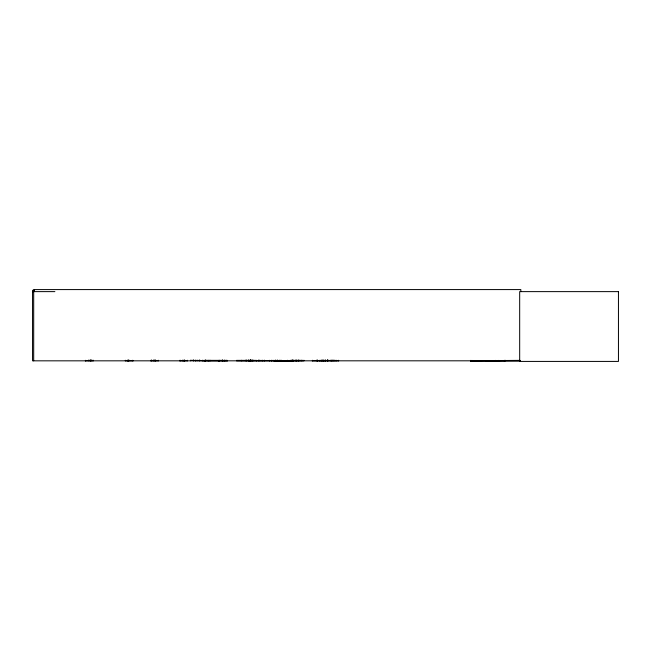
<?xml version="1.0" encoding="UTF-8"?>
<svg xmlns="http://www.w3.org/2000/svg" width="651" height="651" viewBox="0 0 651 651"><rect width="100%" height="100%" fill="white"/><g stroke="black" fill="none" stroke-linecap="round" stroke-linejoin="round"><path stroke-width="0.98" d="M264.07 360.809L264.143 360.255M293.471 360.809L293.471 360.255M287.335 360.744L287.376 360.255M221.967 360.809L222.219 360.369L222.569 360.792L222.455 360.109M224.839 360.744L224.798 360.304L224.937 360.833M325.077 360.744L325.142 360.255M486.077 360.817L505.274 360.662M504.175 360.817L504.248 360.28M273.827 360.817L293.088 360.8M292.283 360.817L292.022 360.28M93.036 360.76L93.085 360.304M150.625 360.76L158.25 360.76M179.717 360.76L187.35 360.76M202.331 360.833L202.331 360.255L202.225 360.76M330.537 360.687L330.594 360.255M312.236 360.833L338.756 360.776M34.584 290.313L32.55 290.313L32.55 360.833L520.011 360.809L470.543 360.776L520.011 360.369M470.583 360.809L520.011 360.581M470.795 360.817L470.673 360.369M471.877 360.809L471.999 360.369L472.235 360.809M472.447 360.817L472.016 360.581M497.405 360.809L497.86 360.556M498.731 360.809L498.861 360.369L499.097 360.809M499.309 360.817L498.878 360.581M127.669 360.744L127.694 360.304M195.748 360.744L195.772 360.304L195.91 360.833M505.2 360.833L505.249 360.28M273.916 360.662L303.114 360.564M292.812 360.662L292.779 360.109M292.958 360.817L293.015 360.28M470.982 360.581L470.876 360.809M204.447 360.581L204.072 360.809L204.406 360.369L204.691 360.833M205.618 360.817L205.285 360.369C204.243 360.931 206.294 360.971 205.57 360.109M218.541 360.581L219.802 360.744M222.854 360.809L223.098 360.369L223.383 360.833M271.418 360.76L271.451 360.304L271.483 360.833M317.24 360.76L317.289 360.304M85.314 360.76L93.085 360.687M85.582 360.76L85.639 360.304L85.688 360.833M179.993 360.76L180.042 360.304M195.178 360.76L195.235 360.304M319.535 360.76L319.592 360.304L319.649 360.833M218.288 360.825L218.581 360.369L218.915 360.817M219.127 360.809L219.794 360.817M223.057 360.581L204.357 360.581M195.381 360.76L195.284 360.255M224.473 360.76L224.335 360.109M32.55 291.624L54.879 291.624M204.398 360.369L223.098 360.369M236.508 360.377L256.022 360.377M290.053 360.377L303.089 360.377M236.484 360.564L256.046 360.548M133.178 360.809L125.423 360.76M190.694 360.304L202.274 360.687M236.492 360.792L303.952 360.809L303.944 360.255M281.199 360.76L281.134 360.304M269.66 360.76L269.595 360.304L269.53 360.833M219.704 360.809L219.729 360.255M336.119 360.76L336.062 360.304M330.163 360.744L330.081 360.255M327.852 360.76L327.811 360.109M327.518 360.744L327.575 360.109M256.624 360.76L256.567 360.304L256.51 360.833M203.136 360.76L227.492 360.776M227.191 360.76L227.142 360.304L227.085 360.833M250.48 360.76L250.521 359.962M272.012 360.744L271.972 360.255M301.299 360.744L301.258 360.255M253.678 360.76L253.678 360.255M520.824 291.624L520.824 289.581L33.697 289.581L33.697 360.833M495.68 360.369L495.704 360.833M338.341 360.255L338.341 360.833M336.006 360.255L336.006 360.833M334.077 360.109L334.077 360.833M333.833 360.109L333.833 360.833M332.189 360.109L332.116 360.833M331.977 360.109L331.977 360.833M331.294 360.255L331.294 360.833M328.055 360.109L328.055 360.833M327.372 360.255L327.453 360.833M327.307 360.109L327.307 360.833M325.467 360.109L325.467 360.833M325.264 360.109L325.264 360.833M324.312 360.255L324.312 360.833M323.547 360.255L323.547 360.833M323.213 360.109L323.213 360.833M322.977 360.109L322.977 360.833M322.147 360.109L322.147 360.833M321.879 360.109L321.879 360.833M321.448 360.255L321.448 360.833M320.471 360.255L320.471 360.833M317.338 360.255L317.338 360.833M317.143 360.109L317.143 360.833M316.907 360.109L316.907 360.833M312.667 360.255L312.667 360.833M298.899 360.109L298.882 360.833M298.532 360.109L298.524 360.833M296.889 360.255L296.889 360.833M296.181 360.109L296.181 360.833M295.855 360.109L295.855 360.833M292.454 360.109L292.454 360.833M291.746 360.255L291.746 360.833M281.061 360.255L280.988 360.833M279.857 360.109L279.865 360.833M277.643 359.962L277.643 360.833M275.731 359.962L275.731 360.833M273.925 360.255L273.925 360.833M264.42 360.255L264.42 360.833M262.467 360.255L262.467 360.833M261.979 360.255L261.979 360.833M260.026 360.255L260.026 360.833M259.082 360.109L259.033 360.833M258.724 360.109L258.667 360.833M252.254 360.109L252.254 360.833M252.01 360.109L252.01 360.833M251.896 360.255L251.896 360.833M250.773 360.109L250.765 360.833M250.651 360.109L250.651 360.833M250.22 360.255L250.22 360.833M248.772 360.255L248.772 360.833M248.617 359.962L248.617 360.833M246.233 360.109L246.233 360.833M245.988 360.109L245.988 360.833M241.724 360.255L241.724 360.833M226.133 360.109L226.133 360.833M225.002 360.255L225.002 360.833M222.707 360.109L222.764 360.833M210.078 360.255L210.078 360.833M205.814 360.109L205.814 360.833M203.031 360.255L203.031 360.833M199.792 360.109L199.792 360.833M199.548 360.109L199.548 360.833M197.994 360.255L197.994 360.833M197.041 360.109L197.041 360.833M193.616 360.109L193.616 360.833M193.363 360.109L193.363 360.833M190.637 360.255L190.637 360.833M187.447 360.255L187.447 360.833M184.729 360.109L184.729 360.833M184.469 360.109L184.469 360.833M183.883 360.255L183.883 360.833M183.818 360.255L183.818 360.833M182.687 360.109L182.687 360.833M180.091 360.255L180.091 360.833M158.356 360.255L158.356 360.833M155.638 360.109L155.638 360.833M155.377 360.109L155.377 360.833M154.531 359.962L154.531 360.833M153.669 359.962L153.636 360.833M151.634 359.962L151.634 360.833M150.999 360.255L150.999 360.833M132.771 360.255L132.771 360.833M128.963 360.109L128.955 360.833M128.361 360.109L128.361 360.833M128.101 360.109L128.101 360.833M127.832 360.255L127.759 360.833M125.326 360.255L125.326 360.833M93.134 360.255L93.134 360.833M91.742 359.962L91.742 360.833M90.855 359.962L90.855 360.833M90.359 360.109L90.359 360.833M90.098 360.109L90.098 360.833M88.821 359.962L88.821 360.833M208.043 360.369C206.896 360.898 209.183 360.931 208.043 360.369M208.922 360.369C207.775 360.898 210.061 360.931 208.922 360.369M618.45 291.624L519.677 291.624L519.677 361.419L618.45 361.419L618.45 291.624M249.504 360.8L249.52 360.304L249.471 360.833"/></g></svg>
